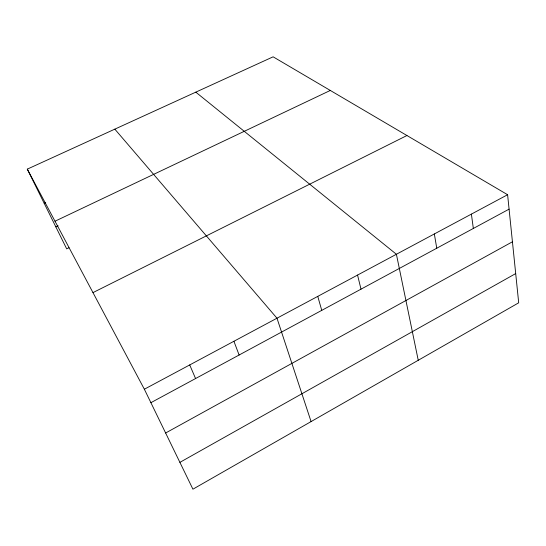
<?xml version="1.0" encoding="UTF-8"?>
<svg xmlns="http://www.w3.org/2000/svg" width="546" height="546" viewBox="0 0 546 546"><rect width="100%" height="100%" fill="white"/><g stroke="black" fill="none" stroke-linecap="round" stroke-linejoin="round"><path stroke-width="0.82" d="M179.893 462.36L515.697 273.58M165.629 433.005L512.435 241.789M150.894 402.682L509.084 209.145M144.356 389.223L507.603 194.724L518.7 302.805L192.922 489.182L144.356 389.223L27.3 169.137L273.123 56.818L507.603 194.724M92.97 292.608L406.941 135.524M68.98 247.748L66.694 248.853L27.3 169.137M55.828 226.87L58.101 225.785M55.003 221.219L330.303 90.445M44.192 203.317L45.7 202.607M195.802 92.151L396.403 254.265L418.243 360.271M114.824 129.149L276.986 318.209L311.084 421.58M189.715 364.933L195.57 378.542M233.913 341.27L239.114 355.016M317.765 296.376L321.758 310.36M357.555 275.068L361.002 289.155M434.343 233.954L436.759 248.218M471.396 214.114L473.341 228.46"/></g></svg>
